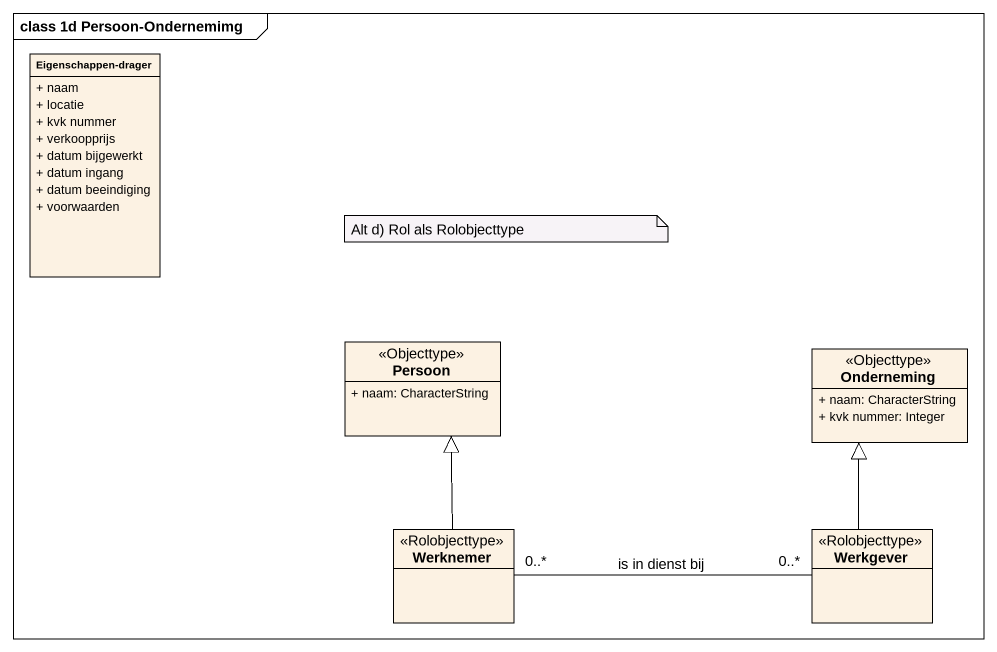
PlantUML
@startuml
mainframe class 1d Persoon-Ondernemimg
hide circle
hide empty members
skinparam classAttributeIconSize 0
class "Eigenschappen-drager" as Eigenschappen_drager {
  + naam
  + locatie
  + kvk nummer
  + verkoopprijs
  + datum bijgewerkt
  + datum ingang
  + datum beeindiging
  + voorwaarden
}
class Persoon <<Objecttype>> {
  + naam: CharacterString
}
class Onderneming <<Objecttype>> {
  + naam: CharacterString
  + kvk nummer: Integer
}
class Werknemer <<Rolobjecttype>>
class Werkgever <<Rolobjecttype>>
Werknemer -up-|> Persoon
Werknemer "0..*" -right- "0..*" Werkgever : is in dienst bij
Werkgever -up-|> Onderneming
note as N1
  Alt d) Rol als Rolobjecttype
end note
@enduml
